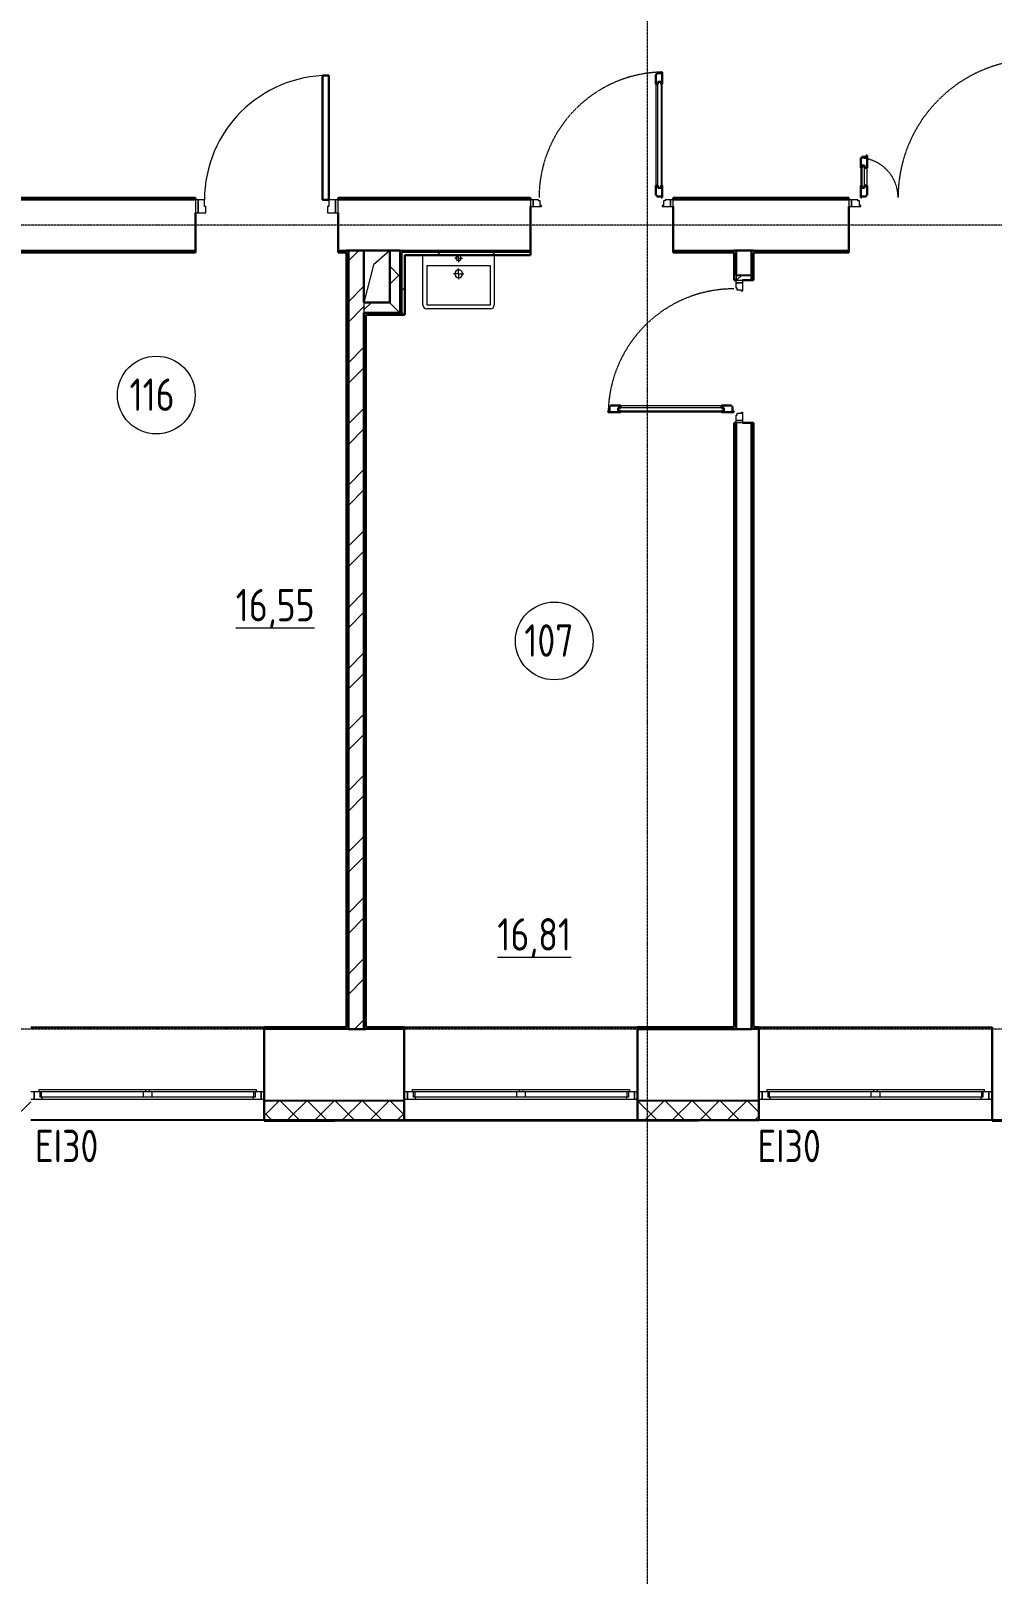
# Model space of a CAD drawing. Header units: millimetres. Extents: x -695119 to 412940, y -249585 to 622758.
# Drawn here: x 30540 to 37955, y -71673 to -59772 of the extents above; entities that cross this region are included whole.
import ezdxf

# ---------------------------------------------------------------- set-up
doc = ezdxf.new("R2010")
doc.units = ezdxf.units.MM
doc.linetypes.add('ADSK_Линия сетки', pattern=[25, 20, -2.5, 0, -2.5])
doc.linetypes.add('ADSK_Штриховая_ш2 п1_5', pattern=[4.5, 3, -1.5])
for name, color, linetype, lineweight in [('Каркас_Импост', 8, 'Continuous', 9), ('Марки помещений', 8, 'Continuous', 20), ('Монтажный зазор', 8, 'Continuous', 9), ('Окна', 252, 'Continuous', 9), ('Оси', 252, 'Continuous', 9), ('Остекление', 8, 'Continuous', 9), ('Открывание', 8, 'ADSK_Штриховая_ш2 п1_5', 9), ('Панель', 252, 'Continuous', 30), ('Стены разрез', 7, 'Continuous', 30), ('Стены штриховка', 7, 'Continuous', 9), ('Текстовые примечания', 7, 'Continuous', 9), ('Элементы узлов', 8, 'Continuous', 18)]:
    doc.layers.add(name, color=color, linetype=linetype, lineweight=lineweight)
doc.layers.add('Стены', color=194, linetype='Continuous')
doc.styles.add('GOST 2.304 type A_1', font='', dxfattribs={"height": 350})
doc.styles.get('GOST 2.304 type A_1').set_extended_font_data('GOST 2.304 type A')

# ---------------------------------------------------------------- blocks, each defined once
blk = doc.blocks.new('1 этаж')
at = {"color": 251, "lineweight": 18, "true_color": 0x636466}
for p, q in [((-11641, -142642), (-11767, -142752)), ((-11767, -142752), (-11841, -143042))]:
    blk.add_line(p, q, dxfattribs=at)
at = {"layer": 'Каркас_Импост', "color": 251, "true_color": 0x636466}
for p, q in [((-13071, -142252), (-13121, -142252)), ((-13121, -142252), (-13121, -142352)), ((-13071, -142302), (-13071, -142252)), ((-13061, -142302), (-13071, -142302)), ((-13061, -142352), (-13061, -142302)), ((-12111, -142302), (-12121, -142302)), ((-12121, -142302), (-12121, -142352)), ((-12061, -142252), (-12111, -142252)), ((-12111, -142252), (-12111, -142302)), ((-12061, -142352), (-12061, -142252)), ((-10495, -142252), (-10536, -142252)), ((-10536, -142252), (-10536, -142302)), ((-10536, -142302), (-10472, -142302)), ((-10495, -142260), (-10495, -142252)), ((-10481, -142260), (-10495, -142260)), ((-10481, -142294), (-10481, -142260)), ((-10472, -142294), (-10481, -142294)), ((-10472, -142302), (-10472, -142294)), ((-9531, -142294), (-9540, -142294)), ((-9540, -142294), (-9540, -142302)), ((-9540, -142302), (-9476, -142302)), ((-9517, -142260), (-9531, -142260)), ((-9531, -142260), (-9531, -142294)), ((-9517, -142252), (-9517, -142260)), ((-9476, -142252), (-9517, -142252)), ((-9476, -142302), (-9476, -142252)), ((-8032, -142252), (-8081, -142252)), ((-8081, -142252), (-8081, -142302)), ((-8081, -142302), (-8009, -142302)), ((-8032, -142260), (-8032, -142252)), ((-8018, -142260), (-8032, -142260)), ((-8018, -142294), (-8018, -142260)), ((-8009, -142294), (-8018, -142294)), ((-8009, -142302), (-8009, -142294)), ((-13121, -142352), (-13061, -142352)), ((-12121, -142352), (-12061, -142352)), ((-8971, -142892), (-8921, -142892)), ((-8971, -142933), (-8971, -142892)), ((-8921, -142892), (-8921, -142956)), ((-8963, -142933), (-8971, -142933)), ((-8963, -142947), (-8963, -142933)), ((-8929, -142947), (-8963, -142947)), ((-8929, -142956), (-8929, -142947)), ((-8921, -142956), (-8929, -142956)), ((-8971, -143952), (-8971, -143911)), ((-8971, -143911), (-8963, -143911)), ((-8921, -143952), (-8971, -143952)), ((-8963, -143897), (-8929, -143897)), ((-8963, -143911), (-8963, -143897)), ((-8929, -143888), (-8921, -143888)), ((-8929, -143897), (-8929, -143888)), ((-8921, -143888), (-8921, -143952)), ((-14347, -149112), (-13525, -149112)), ((-14347, -149129), (-14347, -149112)), ((-13525, -149112), (-13495, -149112)), ((-13525, -149112), (-13525, -149129)), ((-13495, -149112), (-12673, -149112)), ((-13495, -149129), (-13495, -149112)), ((-12673, -149112), (-12673, -149129)), ((-11467, -149112), (-10645, -149112)), ((-11467, -149129), (-11467, -149112)), ((-10645, -149112), (-10615, -149112)), ((-10645, -149112), (-10645, -149129)), ((-10615, -149112), (-9793, -149112)), ((-10615, -149129), (-10615, -149112)), ((-9793, -149112), (-9793, -149129)), ((-8732, -149112), (-7910, -149112)), ((-8732, -149129), (-8732, -149112)), ((-7910, -149112), (-7880, -149112)), ((-7910, -149112), (-7910, -149129)), ((-7880, -149112), (-7058, -149112)), ((-7880, -149129), (-7880, -149112)), ((-7058, -149112), (-7058, -149129)), ((-13525, -149129), (-14347, -149129)), ((-14327, -149170), (-14327, -149129)), ((-13545, -149170), (-14327, -149170)), ((-14326, -149187), (-12695, -149187)), ((-13545, -149129), (-13545, -149170)), ((-13475, -149170), (-13545, -149170)), ((-13495, -149129), (-13525, -149129)), ((-12673, -149129), (-13495, -149129)), ((-13475, -149170), (-13475, -149129)), ((-12693, -149170), (-13475, -149170)), ((-12693, -149129), (-12693, -149170)), ((-10645, -149129), (-11467, -149129)), ((-11447, -149170), (-11447, -149129)), ((-10665, -149170), (-11447, -149170)), ((-11446, -149187), (-9815, -149187)), ((-10665, -149129), (-10665, -149170)), ((-10595, -149170), (-10665, -149170)), ((-10615, -149129), (-10645, -149129)), ((-9793, -149129), (-10615, -149129)), ((-10595, -149170), (-10595, -149129)), ((-9813, -149170), (-10595, -149170)), ((-9813, -149129), (-9813, -149170)), ((-7910, -149129), (-8732, -149129)), ((-8712, -149170), (-8712, -149129)), ((-7930, -149170), (-8712, -149170)), ((-8711, -149187), (-7080, -149187)), ((-7930, -149129), (-7930, -149170)), ((-7860, -149170), (-7930, -149170)), ((-7880, -149129), (-7910, -149129)), ((-7058, -149129), (-7880, -149129)), ((-7860, -149170), (-7860, -149129)), ((-7078, -149170), (-7860, -149170)), ((-7078, -149129), (-7078, -149170))]:
    blk.add_line(p, q, dxfattribs=at)
at = {"layer": 'Каркас_Импост', "color": 251, "lineweight": 18, "true_color": 0x636466}
for p, q in [((-14347, -149129), (-14385, -149129)), ((-14385, -149129), (-14385, -149187)), ((-14385, -149187), (-14326, -149187)), ((-14339, -149170), (-14339, -149129)), ((-14327, -149170), (-14339, -149170)), ((-14326, -149187), (-14321, -149170)), ((-12699, -149170), (-12695, -149187)), ((-12695, -149187), (-12635, -149187)), ((-12681, -149170), (-12693, -149170)), ((-12681, -149129), (-12681, -149170)), ((-12635, -149129), (-12673, -149129)), ((-12635, -149187), (-12635, -149129)), ((-11467, -149129), (-11505, -149129)), ((-11505, -149129), (-11505, -149187)), ((-11505, -149187), (-11446, -149187)), ((-11459, -149170), (-11459, -149129)), ((-11447, -149170), (-11459, -149170)), ((-11446, -149187), (-11441, -149170)), ((-9819, -149170), (-9815, -149187)), ((-9815, -149187), (-9755, -149187)), ((-9801, -149170), (-9813, -149170)), ((-9801, -149129), (-9801, -149170)), ((-9755, -149129), (-9793, -149129)), ((-9755, -149187), (-9755, -149129)), ((-8732, -149129), (-8770, -149129)), ((-8770, -149129), (-8770, -149187)), ((-8770, -149187), (-8711, -149187)), ((-8724, -149170), (-8724, -149129)), ((-8712, -149170), (-8724, -149170)), ((-8711, -149187), (-8706, -149170)), ((-7084, -149170), (-7080, -149187)), ((-7080, -149187), (-7020, -149187)), ((-7066, -149170), (-7078, -149170)), ((-7066, -149129), (-7066, -149170)), ((-7020, -149129), (-7058, -149129)), ((-7020, -149187), (-7020, -149129))]:
    blk.add_line(p, q, dxfattribs=at)
at = {"layer": 'Марки помещений', "color": 251, "true_color": 0x636466}
for centre in [(-13443, -143757), (-10373, -145653)]:
    blk.add_circle(centre, 300, dxfattribs=at)
at = {"layer": 'Монтажный зазор', "color": 251, "true_color": 0x636466}
for p, q in [((-13121, -142252), (-13141, -142252)), ((-13141, -142252), (-13141, -142352)), ((-13121, -142352), (-13121, -142252)), ((-12041, -142252), (-12061, -142252)), ((-12061, -142252), (-12061, -142352)), ((-12041, -142352), (-12041, -142252)), ((-10556, -142252), (-10556, -142302)), ((-10536, -142252), (-10556, -142252)), ((-10556, -142302), (-10536, -142302)), ((-10536, -142302), (-10536, -142252)), ((-9456, -142252), (-9476, -142252)), ((-9476, -142252), (-9476, -142302)), ((-9476, -142302), (-9456, -142302)), ((-9456, -142302), (-9456, -142252)), ((-8101, -142252), (-8101, -142302)), ((-8081, -142252), (-8101, -142252)), ((-8101, -142302), (-8081, -142302)), ((-8081, -142302), (-8081, -142252)), ((-13141, -142352), (-13121, -142352)), ((-12061, -142352), (-12041, -142352)), ((-8971, -142892), (-8971, -142872)), ((-8971, -142872), (-8921, -142872)), ((-8921, -142892), (-8971, -142892)), ((-8921, -142872), (-8921, -142892)), ((-8971, -143952), (-8921, -143952)), ((-8971, -143972), (-8971, -143952)), ((-8921, -143972), (-8971, -143972)), ((-8921, -143952), (-8921, -143972))]:
    blk.add_line(p, q, dxfattribs=at)
at = {"layer": 'Окна', "color": 251, "true_color": 0x636466}
for p, q in [((-14385, -149129), (-14410, -149129)), ((-14410, -149187), (-14385, -149187)), ((-14385, -149187), (-14385, -149129)), ((-12610, -149129), (-12635, -149129)), ((-12635, -149129), (-12635, -149187)), ((-12635, -149187), (-12610, -149187)), ((-11505, -149129), (-11530, -149129)), ((-11530, -149187), (-11505, -149187)), ((-11505, -149187), (-11505, -149129)), ((-9730, -149129), (-9755, -149129)), ((-9755, -149129), (-9755, -149187)), ((-9755, -149187), (-9730, -149187)), ((-8770, -149129), (-8795, -149129)), ((-8795, -149187), (-8770, -149187)), ((-8770, -149187), (-8770, -149129)), ((-6995, -149129), (-7020, -149129)), ((-7020, -149129), (-7020, -149187)), ((-7020, -149187), (-6995, -149187))]:
    blk.add_line(p, q, dxfattribs=at)
at = {"layer": 'Оси', "color": 251, "linetype": 'ADSK_Линия сетки', "true_color": 0x636466}
for p, q in [((-9656, -131547), (-9656, -160943)), ((4311, -142447), (-72628, -142447)), ((4311, -148647), (-72628, -148647))]:
    blk.add_line(p, q, dxfattribs=at)
at = {"layer": 'Остекление', "color": 251, "true_color": 0x636466}
for p, q in [((-9573, -142158), (-9573, -141342)), ((-9573, -141342), (-9549, -141342)), ((-9549, -141342), (-9549, -142158)), ((-8000, -141986), (-8000, -142158)), ((-7979, -141986), (-8000, -141986)), ((-7979, -142158), (-7979, -141986)), ((-9549, -142158), (-9573, -142158)), ((-8000, -142158), (-7979, -142158)), ((-9065, -143855), (-9881, -143855)), ((-9881, -143855), (-9881, -143879)), ((-9881, -143879), (-9065, -143879)), ((-9065, -143879), (-9065, -143855))]:
    blk.add_line(p, q, dxfattribs=at)
at = {"layer": 'Открывание', "color": 251, "true_color": 0x636466}
for centre, radius, start, end in [((-6655, -142234), 1066, 90.9675, 180), ((-9522, -142234), 968, 91.0655, 180), ((-8027, -142234), 306, 0, 86.6277), ((-8989, -143906), 968, 90, 178.9345)]:
    blk.add_arc(centre, radius, start, end, dxfattribs=at)
at = {"layer": 'Панель', "color": 251, "true_color": 0x636466}
for p, q in [((-12111, -141292), (-12161, -141292)), ((-12161, -141292), (-12161, -142252)), ((-12111, -142252), (-12111, -141292)), ((-9582, -141284), (-9590, -141284)), ((-9590, -141284), (-9590, -141360)), ((-9590, -141360), (-9573, -141360)), ((-9548, -141275), (-9582, -141275)), ((-9582, -141275), (-9582, -141284)), ((-9573, -141360), (-9573, -141342)), ((-9573, -141342), (-9549, -141342)), ((-9549, -141342), (-9549, -141360)), ((-9549, -141360), (-9540, -141360)), ((-9540, -141266), (-9548, -141266)), ((-9548, -141266), (-9548, -141275)), ((-9540, -141360), (-9540, -141266)), ((-8001, -141928), (-8009, -141928)), ((-8009, -141928), (-8009, -142004)), ((-7967, -141919), (-8001, -141919)), ((-8001, -141919), (-8001, -141928)), ((-7959, -141910), (-7967, -141910)), ((-7967, -141910), (-7967, -141919)), ((-7959, -142004), (-7959, -141910)), ((-8000, -142004), (-8009, -142004)), ((-8000, -141986), (-8000, -142004)), ((-7979, -141986), (-8000, -141986)), ((-7979, -142004), (-7979, -141986)), ((-7959, -142004), (-7979, -142004)), ((-9590, -142140), (-9590, -142216)), ((-9590, -142140), (-9573, -142140)), ((-9590, -142216), (-9582, -142216)), ((-9582, -142216), (-9582, -142225)), ((-9573, -142140), (-9573, -142158)), ((-9573, -142158), (-9549, -142158)), ((-9549, -142140), (-9540, -142140)), ((-9549, -142158), (-9549, -142140)), ((-9540, -142234), (-9540, -142140)), ((-8009, -142140), (-8009, -142234)), ((-8000, -142140), (-8009, -142140)), ((-8000, -142158), (-8000, -142140)), ((-7979, -142158), (-8000, -142158)), ((-7979, -142140), (-7979, -142158)), ((-7959, -142140), (-7979, -142140)), ((-7967, -142225), (-7967, -142216)), ((-7967, -142216), (-7959, -142216)), ((-7959, -142216), (-7959, -142140)), ((-12161, -142252), (-12111, -142252)), ((-9582, -142225), (-9548, -142225)), ((-9548, -142225), (-9548, -142234)), ((-9548, -142234), (-9540, -142234)), ((-8009, -142234), (-8001, -142234)), ((-8001, -142234), (-8001, -142225)), ((-8001, -142225), (-7967, -142225)), ((-9957, -143880), (-9948, -143880)), ((-9957, -143888), (-9957, -143880)), ((-9948, -143846), (-9939, -143846)), ((-9948, -143880), (-9948, -143846)), ((-9939, -143838), (-9863, -143838)), ((-9939, -143846), (-9939, -143838)), ((-9863, -143855), (-9881, -143855)), ((-9881, -143855), (-9881, -143879)), ((-9881, -143879), (-9863, -143879)), ((-9863, -143838), (-9863, -143855)), ((-9863, -143879), (-9863, -143888)), ((-9083, -143838), (-9007, -143838)), ((-9083, -143838), (-9083, -143855)), ((-9083, -143855), (-9065, -143855)), ((-9083, -143879), (-9083, -143888)), ((-9065, -143879), (-9083, -143879)), ((-9065, -143855), (-9065, -143879)), ((-9007, -143838), (-9007, -143846)), ((-9007, -143846), (-8998, -143846)), ((-8998, -143846), (-8998, -143880)), ((-8998, -143880), (-8989, -143880)), ((-8989, -143880), (-8989, -143888)), ((-9863, -143888), (-9957, -143888)), ((-8989, -143888), (-9083, -143888))]:
    blk.add_line(p, q, dxfattribs=at)
at = {"layer": 'Панель', "color": 251, "lineweight": 9, "true_color": 0x636466}
for p, q in [((-9590, -141360), (-9590, -142140)), ((-9540, -142140), (-9540, -141360)), ((-8009, -142004), (-8009, -142140)), ((-7959, -142140), (-7959, -142004)), ((-9863, -143838), (-9083, -143838)), ((-9083, -143888), (-9863, -143888))]:
    blk.add_line(p, q, dxfattribs=at)
blk.add_arc((-12111, -142252), 960, 90, 180, dxfattribs=at)
at = {"layer": 'Стены', "color": 251, "true_color": 0x636466}
for p, q in [((-13141, -142252), (-15151, -142252)), ((-10556, -142252), (-12041, -142252)), ((-8101, -142252), (-9456, -142252)), ((-14761, -142642), (-13141, -142642)), ((-12041, -142642), (-11976, -142642)), ((-11561, -142642), (-10556, -142642)), ((-9456, -142642), (-8986, -142642)), ((-8971, -142642), (-8971, -142832)), ((-8851, -142832), (-8851, -142642)), ((-8836, -142642), (-8101, -142642)), ((-8971, -142832), (-8851, -142832)), ((-8971, -143972), (-8971, -148632)), ((-8851, -148632), (-8851, -143972)), ((-14410, -148632), (-12610, -148632)), ((-11530, -148632), (-9730, -148632)), ((-8795, -148632), (-6995, -148632)), ((-11961, -148647), (-12610, -148647)), ((-11530, -148647), (-11826, -148647)), ((-8971, -148647), (-9730, -148647)), ((-9730, -148647), (-8971, -148647)), ((-8795, -148647), (-8851, -148647)), ((-12610, -149197), (-11530, -149197)), ((-9730, -149197), (-8795, -149197)), ((-12610, -149349), (-14410, -149349)), ((-9261, -149354), (-12065, -149354)), ((-11530, -149349), (-9730, -149349)), ((-11530, -149349), (-11530, -149354)), ((-9730, -149349), (-11530, -149349)), ((-9730, -149354), (-9730, -149349)), ((-9261, -149354), (-9261, -149349)), ((-6995, -149349), (-8795, -149349))]:
    blk.add_line(p, q, dxfattribs=at)
at = {"layer": 'Стены разрез', "color": 251, "true_color": 0x636466}
for p, q in [((-13141, -142237), (-15166, -142237)), ((-13141, -142252), (-13141, -142237)), ((-10556, -142237), (-12041, -142237)), ((-12041, -142237), (-12041, -142252)), ((-10556, -142252), (-10556, -142237)), ((-10556, -142677), (-10556, -142302)), ((-8101, -142237), (-9456, -142237)), ((-9456, -142237), (-9456, -142252)), ((-9456, -142302), (-9456, -142657)), ((-8101, -142252), (-8101, -142237)), ((-8101, -142657), (-8101, -142302)), ((-13141, -142657), (-13141, -142352)), ((-12041, -142352), (-12041, -142657)), ((-14746, -142657), (-13141, -142657)), ((-12041, -142657), (-11976, -142657)), ((-11561, -142642), (-11976, -142642)), ((-11976, -142657), (-11976, -148632)), ((-11961, -142642), (-11961, -148647)), ((-11841, -143042), (-11841, -142642)), ((-11641, -142642), (-11641, -143042)), ((-11561, -143122), (-11561, -142642)), ((-11526, -143137), (-11526, -142677)), ((-11526, -142677), (-10556, -142677)), ((-9456, -142657), (-8986, -142657)), ((-8986, -142642), (-8836, -142642)), ((-8986, -142657), (-8986, -142872)), ((-8836, -142872), (-8836, -142657)), ((-8836, -142657), (-8101, -142657)), ((-8986, -142872), (-8971, -142872)), ((-8921, -142872), (-8836, -142872)), ((-8851, -142832), (-8851, -142872)), ((-11641, -143042), (-11841, -143042)), ((-11841, -143122), (-11561, -143122)), ((-11841, -143122), (-11841, -148647)), ((-11826, -148632), (-11826, -143137)), ((-11826, -143137), (-11526, -143137)), ((-11546, -143137), (-11546, -143122)), ((-8986, -143972), (-8986, -148632)), ((-8971, -143972), (-8986, -143972)), ((-8836, -143972), (-8921, -143972)), ((-8836, -148632), (-8836, -143972)), ((-12610, -148632), (-12610, -149354)), ((-11976, -148632), (-12610, -148632)), ((-11530, -148632), (-11826, -148632)), ((-11530, -148647), (-11530, -148632)), ((-8986, -148632), (-9730, -148632)), ((-9730, -148632), (-9730, -148647)), ((-8971, -148632), (-8971, -148647)), ((-8851, -148632), (-8851, -148647)), ((-8795, -148632), (-8836, -148632)), ((-8795, -149349), (-8795, -148632)), ((-6995, -148632), (-6995, -149354)), ((-11961, -148647), (-11826, -148647)), ((-11841, -148647), (-11826, -148647)), ((-11530, -149349), (-11530, -148647)), ((-9730, -148647), (-9730, -149349)), ((-8971, -148647), (-8851, -148647)), ((-8851, -148647), (-8971, -148647)), ((-12065, -149349), (-12610, -149349)), ((-12610, -149349), (-11530, -149349)), ((-12610, -149354), (-12065, -149354)), ((-12065, -149354), (-12065, -149349)), ((-9730, -149349), (-8795, -149349)), ((-6486, -149349), (-6995, -149349)), ((-6995, -149354), (-6486, -149354))]:
    blk.add_line(p, q, dxfattribs=at)
at = {"layer": 'Стены разрез', "color": 251, "linetype": 'Continuous', "lineweight": 9, "true_color": 0x636466}
for p, q in [((-14345, -142252), (-14360, -142237)), ((-14245, -142252), (-14230, -142237)), ((-14132, -142252), (-14147, -142237)), ((-14033, -142252), (-14018, -142237)), ((-13920, -142252), (-13935, -142237)), ((-13820, -142252), (-13805, -142237)), ((-13708, -142252), (-13723, -142237)), ((-13608, -142252), (-13593, -142237)), ((-13496, -142252), (-13511, -142237)), ((-13396, -142252), (-13381, -142237)), ((-13284, -142252), (-13299, -142237)), ((-13184, -142252), (-13169, -142237)), ((-12011, -142252), (-12026, -142237)), ((-11911, -142252), (-11896, -142237)), ((-11799, -142252), (-11814, -142237)), ((-11699, -142252), (-11684, -142237)), ((-11587, -142252), (-11602, -142237)), ((-11487, -142252), (-11472, -142237)), ((-11375, -142252), (-11390, -142237)), ((-11275, -142252), (-11260, -142237)), ((-11163, -142252), (-11178, -142237)), ((-11063, -142252), (-11048, -142237)), ((-10950, -142252), (-10965, -142237)), ((-10851, -142252), (-10836, -142237)), ((-10738, -142252), (-10753, -142237)), ((-10639, -142252), (-10624, -142237)), ((-9366, -142252), (-9351, -142237)), ((-9253, -142252), (-9268, -142237)), ((-9154, -142252), (-9139, -142237)), ((-9041, -142252), (-9056, -142237)), ((-8941, -142252), (-8926, -142237)), ((-8829, -142252), (-8844, -142237)), ((-8729, -142252), (-8714, -142237)), ((-8617, -142252), (-8632, -142237)), ((-8517, -142252), (-8502, -142237)), ((-8405, -142252), (-8420, -142237)), ((-8305, -142252), (-8290, -142237)), ((-8193, -142252), (-8208, -142237)), ((-14364, -142657), (-14379, -142642)), ((-14225, -142657), (-14210, -142642)), ((-14152, -142657), (-14167, -142642)), ((-14013, -142657), (-13998, -142642)), ((-13940, -142657), (-13955, -142642)), ((-13801, -142657), (-13786, -142642)), ((-13727, -142657), (-13742, -142642)), ((-13589, -142657), (-13574, -142642)), ((-13515, -142657), (-13530, -142642)), ((-13377, -142657), (-13362, -142642)), ((-13303, -142657), (-13318, -142642)), ((-13165, -142657), (-13150, -142642)), ((-12030, -142657), (-12041, -142647)), ((-11961, -142723), (-11881, -142642)), ((-11468, -142657), (-11453, -142642)), ((-11394, -142657), (-11409, -142642)), ((-11276, -142677), (-11256, -142657)), ((-11256, -142657), (-11241, -142642)), ((-11182, -142657), (-11197, -142642)), ((-11044, -142657), (-11029, -142642)), ((-10970, -142657), (-10985, -142642)), ((-10851, -142677), (-10831, -142657)), ((-10831, -142657), (-10816, -142642)), ((-10758, -142657), (-10773, -142642)), ((-10619, -142657), (-10604, -142642)), ((-10556, -142647), (-10560, -142642)), ((-9346, -142657), (-9331, -142642)), ((-9273, -142657), (-9288, -142642)), ((-9134, -142657), (-9119, -142642)), ((-9061, -142657), (-9076, -142642)), ((-8836, -142670), (-8851, -142655)), ((-8710, -142657), (-8695, -142642)), ((-8636, -142657), (-8651, -142642)), ((-8498, -142657), (-8483, -142642)), ((-8424, -142657), (-8439, -142642)), ((-8286, -142657), (-8271, -142642)), ((-8212, -142657), (-8227, -142642)), ((-11961, -142727), (-11976, -142712)), ((-11976, -142741), (-11961, -142726)), ((-11561, -142844), (-11641, -142764)), ((-11546, -142718), (-11561, -142703)), ((-11561, -142750), (-11546, -142735)), ((-8986, -142721), (-8971, -142706)), ((-8971, -142747), (-8986, -142732)), ((-8851, -142798), (-8836, -142783)), ((-11961, -142939), (-11976, -142924)), ((-11961, -143037), (-11841, -142917)), ((-11641, -142901), (-11561, -142821)), ((-11546, -142930), (-11561, -142915)), ((-11546, -142948), (-11526, -142928)), ((-8967, -142872), (-8927, -142832)), ((-8846, -142872), (-8851, -142867)), ((-11976, -142953), (-11961, -142938)), ((-11841, -143101), (-11782, -143042)), ((-11565, -143122), (-11645, -143042)), ((-11561, -142963), (-11546, -142948)), ((-11961, -143151), (-11976, -143136)), ((-11976, -143165), (-11961, -143150)), ((-11961, -143194), (-11841, -143074)), ((-11763, -143137), (-11778, -143122)), ((-11736, -143137), (-11721, -143122)), ((-11579, -143122), (-11561, -143104)), ((-11550, -143137), (-11565, -143122)), ((-11841, -143243), (-11826, -143228)), ((-11826, -143286), (-11841, -143271)), ((-11961, -143363), (-11976, -143348)), ((-11976, -143378), (-11961, -143363)), ((-11961, -143508), (-11841, -143388)), ((-11841, -143455), (-11826, -143440)), ((-11826, -143498), (-11841, -143483)), ((-11961, -143575), (-11976, -143560)), ((-11976, -143590), (-11961, -143575)), ((-11961, -143666), (-11841, -143546)), ((-11841, -143667), (-11826, -143652)), ((-11826, -143710), (-11841, -143695)), ((-11961, -143788), (-11976, -143773)), ((-11976, -143802), (-11961, -143787)), ((-11961, -143980), (-11841, -143860)), ((-11841, -143879), (-11826, -143864)), ((-11961, -144000), (-11976, -143985)), ((-11976, -144014), (-11961, -143999)), ((-11826, -143923), (-11841, -143908)), ((-8986, -143994), (-8971, -143979)), ((-11961, -144137), (-11841, -144017)), ((-11841, -144091), (-11826, -144076)), ((-11826, -144135), (-11841, -144120)), ((-8971, -144020), (-8986, -144005)), ((-8851, -144071), (-8836, -144056)), ((-11961, -144212), (-11976, -144197)), ((-11976, -144226), (-11961, -144211)), ((-8986, -144206), (-8971, -144191)), ((-8971, -144232), (-8986, -144217)), ((-8836, -144155), (-8851, -144140)), ((-11961, -144451), (-11841, -144331)), ((-11841, -144303), (-11826, -144288)), ((-11826, -144347), (-11841, -144332)), ((-8851, -144283), (-8836, -144268)), ((-8836, -144367), (-8851, -144352)), ((-11961, -144424), (-11976, -144409)), ((-11976, -144438), (-11961, -144423)), ((-8986, -144418), (-8971, -144403)), ((-8971, -144444), (-8986, -144429)), ((-11961, -144608), (-11841, -144488)), ((-11841, -144515), (-11826, -144500)), ((-11826, -144559), (-11841, -144544)), ((-8851, -144495), (-8836, -144480)), ((-8836, -144579), (-8851, -144564)), ((-11961, -144636), (-11976, -144621)), ((-11976, -144650), (-11961, -144635)), ((-11841, -144727), (-11826, -144712)), ((-8986, -144630), (-8971, -144615)), ((-8971, -144656), (-8986, -144641)), ((-8851, -144707), (-8836, -144692)), ((-11961, -144848), (-11976, -144833)), ((-11961, -144923), (-11841, -144803)), ((-11826, -144771), (-11841, -144756)), ((-8986, -144842), (-8971, -144827)), ((-8836, -144791), (-8851, -144776)), ((-11976, -144862), (-11961, -144847)), ((-11841, -144940), (-11826, -144925)), ((-8971, -144868), (-8986, -144853)), ((-8851, -144919), (-8836, -144904)), ((-11961, -145060), (-11976, -145045)), ((-11976, -145075), (-11961, -145060)), ((-11961, -145080), (-11841, -144960)), ((-11826, -144983), (-11841, -144968)), ((-8986, -145054), (-8971, -145039)), ((-8971, -145081), (-8986, -145066)), ((-8836, -145003), (-8851, -144988)), ((-11841, -145152), (-11826, -145137)), ((-11826, -145195), (-11841, -145180)), ((-8851, -145132), (-8836, -145117)), ((-11961, -145273), (-11976, -145258)), ((-11976, -145287), (-11961, -145272)), ((-11961, -145394), (-11841, -145274)), ((-8986, -145267), (-8971, -145252)), ((-8971, -145293), (-8986, -145278)), ((-8836, -145216), (-8851, -145201)), ((-11841, -145364), (-11826, -145349)), ((-11826, -145408), (-11841, -145393)), ((-8851, -145344), (-8836, -145329)), ((-8836, -145428), (-8851, -145413)), ((-11961, -145485), (-11976, -145470)), ((-11976, -145499), (-11961, -145484)), ((-11961, -145551), (-11841, -145431)), ((-8986, -145479), (-8971, -145464)), ((-8971, -145505), (-8986, -145490)), ((-8851, -145556), (-8836, -145541)), ((-11841, -145576), (-11826, -145561)), ((-11826, -145620), (-11841, -145605)), ((-8836, -145640), (-8851, -145625)), ((-11961, -145697), (-11976, -145682)), ((-11976, -145711), (-11961, -145696)), ((-11961, -145866), (-11841, -145746)), ((-11841, -145788), (-11826, -145773)), ((-8986, -145691), (-8971, -145676)), ((-8971, -145717), (-8986, -145702)), ((-8851, -145768), (-8836, -145753)), ((-11961, -145909), (-11976, -145894)), ((-11961, -146023), (-11841, -145903)), ((-11826, -145832), (-11841, -145817)), ((-8986, -145903), (-8971, -145888)), ((-8836, -145852), (-8851, -145837)), ((-11976, -145923), (-11961, -145908)), ((-11841, -146000), (-11826, -145985)), ((-8971, -145929), (-8986, -145914)), ((-8851, -145980), (-8836, -145965)), ((-11961, -146121), (-11976, -146106)), ((-11976, -146135), (-11961, -146120)), ((-11826, -146044), (-11841, -146029)), ((-8986, -146115), (-8971, -146100)), ((-8971, -146141), (-8986, -146126)), ((-8836, -146064), (-8851, -146049)), ((-11961, -146337), (-11841, -146217)), ((-11841, -146212), (-11826, -146197)), ((-11826, -146256), (-11841, -146241)), ((-8851, -146192), (-8836, -146177)), ((-8836, -146276), (-8851, -146261)), ((-11961, -146333), (-11976, -146318)), ((-11976, -146347), (-11961, -146332)), ((-11961, -146494), (-11841, -146374)), ((-8986, -146327), (-8971, -146312)), ((-8971, -146353), (-8986, -146338)), ((-11841, -146425), (-11826, -146410)), ((-11826, -146468), (-11841, -146453)), ((-8851, -146404), (-8836, -146389)), ((-8836, -146488), (-8851, -146473)), ((-11961, -146545), (-11976, -146530)), ((-11976, -146560), (-11961, -146545)), ((-8986, -146539), (-8971, -146524)), ((-8971, -146565), (-8986, -146550)), ((-8851, -146616), (-8836, -146601)), ((-11961, -146809), (-11841, -146689)), ((-11841, -146637), (-11826, -146622)), ((-11826, -146680), (-11841, -146665)), ((-8986, -146751), (-8971, -146736)), ((-8836, -146700), (-8851, -146685)), ((-11961, -146757), (-11976, -146742)), ((-11976, -146772), (-11961, -146757)), ((-11961, -146966), (-11841, -146846)), ((-11841, -146849), (-11826, -146834)), ((-8971, -146778), (-8986, -146763)), ((-8851, -146829), (-8836, -146814)), ((-11961, -146970), (-11976, -146955)), ((-11976, -146984), (-11961, -146969)), ((-11826, -146892), (-11841, -146877)), ((-8986, -146964), (-8971, -146949)), ((-8971, -146990), (-8986, -146975)), ((-8836, -146913), (-8851, -146898)), ((-11841, -147061), (-11826, -147046)), ((-11826, -147105), (-11841, -147090)), ((-8851, -147041), (-8836, -147026)), ((-11961, -147182), (-11976, -147167)), ((-11976, -147196), (-11961, -147181)), ((-11961, -147280), (-11841, -147160)), ((-8986, -147176), (-8971, -147161)), ((-8971, -147202), (-8986, -147187)), ((-8836, -147125), (-8851, -147110)), ((-11961, -147437), (-11841, -147317)), ((-11841, -147273), (-11826, -147258)), ((-11826, -147317), (-11841, -147302)), ((-8851, -147253), (-8836, -147238)), ((-8836, -147337), (-8851, -147322)), ((-11961, -147394), (-11976, -147379)), ((-11976, -147408), (-11961, -147393)), ((-8986, -147388), (-8971, -147373)), ((-8971, -147414), (-8986, -147399)), ((-8851, -147465), (-8836, -147450)), ((-11841, -147485), (-11826, -147470)), ((-11826, -147529), (-11841, -147514)), ((-8836, -147549), (-8851, -147534)), ((-11961, -147606), (-11976, -147591)), ((-11976, -147620), (-11961, -147605)), ((-11961, -147752), (-11841, -147632)), ((-11841, -147697), (-11826, -147682)), ((-8986, -147600), (-8971, -147585)), ((-8971, -147626), (-8986, -147611)), ((-8851, -147677), (-8836, -147662)), ((-11961, -147818), (-11976, -147803)), ((-11961, -147909), (-11841, -147789)), ((-11826, -147741), (-11841, -147726)), ((-8986, -147812), (-8971, -147797)), ((-8836, -147761), (-8851, -147746)), ((-11976, -147832), (-11961, -147817)), ((-11841, -147909), (-11826, -147894)), ((-8971, -147838), (-8986, -147823)), ((-8851, -147889), (-8836, -147874)), ((-11961, -148030), (-11976, -148015)), ((-11976, -148044), (-11961, -148029)), ((-11826, -147953), (-11841, -147938)), ((-8986, -148024), (-8971, -148009)), ((-8971, -148050), (-8986, -148035)), ((-8836, -147973), (-8851, -147958)), ((-11961, -148223), (-11841, -148103)), ((-11841, -148122), (-11826, -148107)), ((-11826, -148165), (-11841, -148150)), ((-8851, -148101), (-8836, -148086)), ((-11961, -148242), (-11976, -148227)), ((-11976, -148257), (-11961, -148242)), ((-11961, -148380), (-11841, -148260)), ((-8986, -148236), (-8971, -148221)), ((-8971, -148263), (-8986, -148248)), ((-8836, -148185), (-8851, -148170)), ((-11841, -148334), (-11826, -148319)), ((-11826, -148377), (-11841, -148362)), ((-8851, -148314), (-8836, -148299)), ((-8836, -148398), (-8851, -148383)), ((-11961, -148455), (-11976, -148440)), ((-11976, -148469), (-11961, -148454)), ((-8986, -148449), (-8971, -148434)), ((-8971, -148475), (-8986, -148460)), ((-8851, -148526), (-8836, -148511)), ((-12579, -148647), (-12564, -148632)), ((-12404, -148647), (-12419, -148632)), ((-12367, -148647), (-12352, -148632)), ((-12192, -148647), (-12207, -148632)), ((-12154, -148647), (-12139, -148632)), ((-11980, -148647), (-11995, -148632)), ((-11914, -148647), (-11841, -148574)), ((-11841, -148546), (-11826, -148531)), ((-11826, -148590), (-11841, -148575)), ((-11768, -148647), (-11783, -148632)), ((-11730, -148647), (-11715, -148632)), ((-11556, -148647), (-11571, -148632)), ((-9647, -148647), (-9662, -148632)), ((-9609, -148647), (-9594, -148632)), ((-9435, -148647), (-9450, -148632)), ((-9397, -148647), (-9382, -148632)), ((-9222, -148647), (-9237, -148632)), ((-9185, -148647), (-9170, -148632)), ((-9010, -148647), (-9025, -148632)), ((-8836, -148610), (-8851, -148595)), ((-8798, -148647), (-8813, -148632)), ((-8972, -148647), (-8971, -148646)), ((-14552, -149347), (-14410, -149206)), ((-12608, -149313), (-12492, -149197)), ((-12341, -149347), (-12491, -149197)), ((-12430, -149347), (-12280, -149197)), ((-12129, -149347), (-12279, -149197)), ((-12218, -149347), (-12068, -149197)), ((-11916, -149347), (-12066, -149197)), ((-12006, -149347), (-11856, -149197)), ((-11704, -149347), (-11854, -149197)), ((-11794, -149347), (-11644, -149197)), ((-11532, -149307), (-11642, -149197)), ((-9583, -149347), (-9730, -149200)), ((-9672, -149347), (-9522, -149197)), ((-9371, -149347), (-9521, -149197)), ((-9460, -149347), (-9310, -149197)), ((-9159, -149347), (-9309, -149197)), ((-9248, -149347), (-9098, -149197)), ((-8947, -149347), (-9097, -149197)), ((-9036, -149347), (-8886, -149197)), ((-8797, -149285), (-8885, -149197)), ((-12553, -149347), (-12608, -149292)), ((-12578, -149349), (-12581, -149354)), ((-12578, -149349), (-12578, -149349)), ((-12226, -149349), (-12229, -149354)), ((-12225, -149347), (-12226, -149349)), ((-11582, -149347), (-11532, -149298)), ((-9506, -149349), (-9507, -149347)), ((-8920, -149349), (-8921, -149347)), ((-8824, -149347), (-8797, -149321))]:
    blk.add_line(p, q, dxfattribs=at)
at = {"layer": 'Стены штриховка', "color": 251, "true_color": 0x636466}
for p, q in [((-11546, -143122), (-11546, -142657)), ((-10556, -142657), (-11546, -142657)), ((-8971, -142832), (-8971, -142872)), ((-11841, -143042), (-11841, -143122)), ((-11826, -148647), (-11530, -148647)), ((-12608, -149273), (-12610, -149273)), ((-12608, -149273), (-12608, -149347)), ((-12608, -149347), (-11532, -149347)), ((-11530, -149273), (-11532, -149273)), ((-11532, -149347), (-11532, -149273)), ((-9728, -149273), (-9730, -149273)), ((-9728, -149273), (-9728, -149347)), ((-9728, -149347), (-8797, -149347)), ((-8795, -149273), (-8797, -149273)), ((-8797, -149347), (-8797, -149273))]:
    blk.add_line(p, q, dxfattribs=at)
at = {"layer": 'Элементы узлов', "color": 251, "lineweight": 9, "true_color": 0x636466}
for p, q in [((-11386, -143062), (-11386, -142677)), ((-11111, -142702), (-11111, -142677)), ((-10836, -142677), (-10836, -143062)), ((-11111, -142702), (-11141, -142702)), ((-11111, -142702), (-11111, -142732)), ((-11111, -142702), (-11081, -142702)), ((-11111, -142822), (-11111, -142782)), ((-11111, -142822), (-11151, -142822)), ((-11111, -142822), (-11111, -142862)), ((-11111, -142822), (-11071, -142822)), ((-11111, -143092), (-11356, -143092)), ((-10866, -143092), (-11111, -143092))]:
    blk.add_line(p, q, dxfattribs=at)
at = {"layer": 'Элементы узлов', "color": 251, "true_color": 0x636466}
for p, q in [((-11356, -142761), (-11356, -143062)), ((-10866, -142761), (-11356, -142761)), ((-10866, -143062), (-10866, -142761)), ((-11356, -143062), (-10866, -143062))]:
    blk.add_line(p, q, dxfattribs=at)
at = {"layer": 'Элементы узлов', "color": 251, "lineweight": 9, "true_color": 0x636466}
for centre, radius, start, end in [((-11111, -142702), 20, 90, 180), ((-11111, -142702), 20, 359.9884, 90), ((-11111, -142822), 30, 90, 180), ((-11111, -142702), 20, 180, 270), ((-11111, -142702), 20, 270, 0), ((-11111, -142822), 30, 359.9923, 90), ((-11111, -142822), 30, 180, 270), ((-11111, -142822), 30, 270, 0)]:
    blk.add_arc(centre, radius, start, end, dxfattribs=at)
at = {"layer": 'Элементы узлов', "color": 251, "true_color": 0x636466}
for centre, start, end in [((-11356, -143062), 180, 270), ((-10866, -143062), 270, 0)]:
    blk.add_arc(centre, 30, start, end, dxfattribs=at)
at = {"layer": 'Марки помещений', "color": 251, "true_color": 0x636466, "style": 'GOST 2.304 type A_1'}
for s, p in [('116', (-13649, -143879)), ('%%U16,55', (-12830, -145502)), ('107', (-10604, -145775)), ('%%U16,81', (-10812, -148041))]:
    blk.add_text(s, height=250, dxfattribs=at).set_placement(p)
at = {"layer": 'Текстовые примечания', "color": 251, "true_color": 0x636466, "style": 'GOST 2.304 type A_1'}
for p in [(-14379, -149673), (-8806, -149673)]:
    blk.add_text('EI30', height=250, rotation=360, dxfattribs=at).set_placement(p)

msp = doc.modelspace()

# ---------------------------------------------------------------- block references
msp.add_blockref('1 этаж', (44950.089, 81176.937))

doc.saveas('drawing.dxf')
